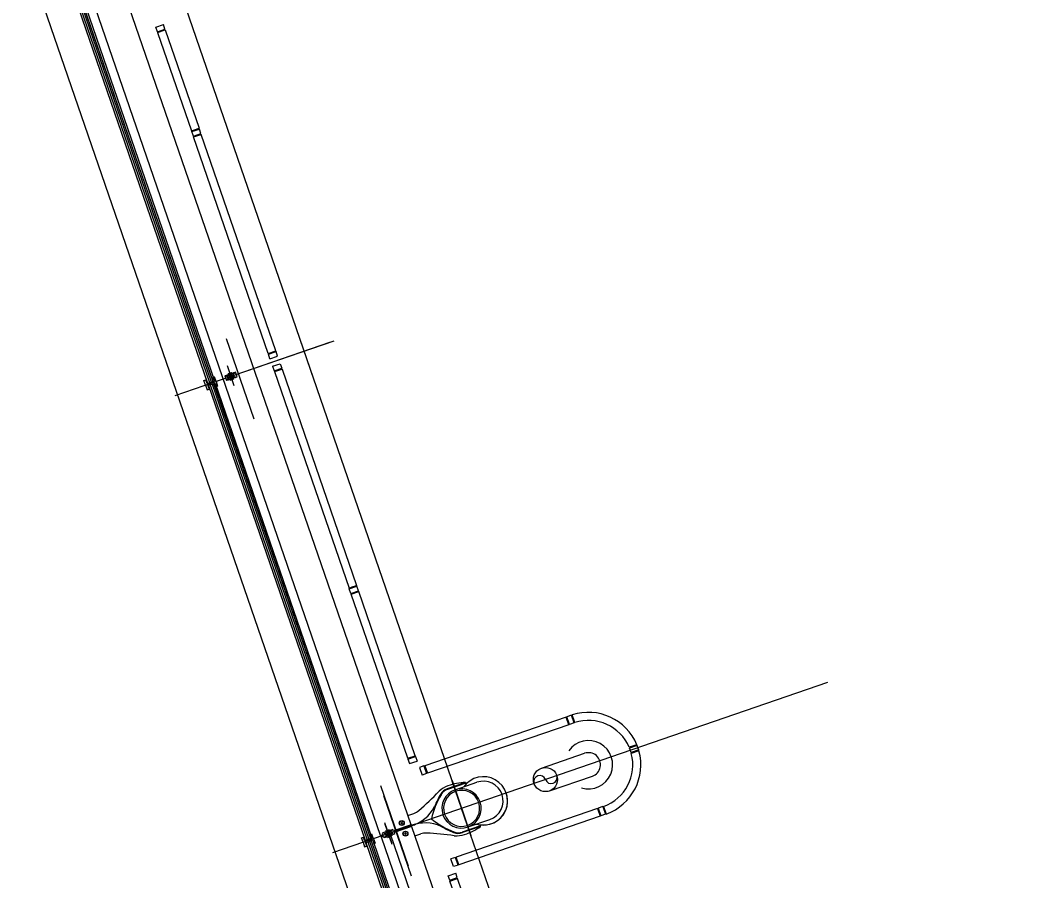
# Model space of a CAD drawing. Extents: x 809434 to 809707, y 818708 to 819364.
# Drawn here: x 809643.06 to 809649.26, y 818751.35 to 818756.69 of the extents above; entities that cross this region are included whole.
import ezdxf

# ---------------------------------------------------------------- set-up
doc = ezdxf.new("R2010")
doc.units = 0
for name, color, linetype in [('Level 2', 7, 'Continuous'), ('MAJ630__', 7, 'Continuous'), ('MAJ640__', 7, 'Continuous'), ('MAJ640__1', 7, 'Continuous'), ('MMH294_S', 7, 'Continuous')]:
    doc.layers.add(name, color=color, linetype=linetype)

msp = doc.modelspace()

# ---------------------------------------------------------------- linework, layer by layer
at = {"layer": 'Level 2'}
for p, q in [((809646.298, 818752.0492), (809646.5645, 818752.141)), ((809646.3469, 818751.9074), (809646.6133, 818751.9992))]:
    msp.add_line(p, q, dxfattribs=at)
msp.add_circle((809646.3224, 818751.9783), 0.075, dxfattribs=at)
for centre, radius, start, end in [((809646.5889, 818752.0701), 0.15, 253.4229, 144.5771), ((809646.5889, 818752.0701), 0.075, 288.99964, 109.00049), ((809645.9376, 818751.8458), 0.15, 253.4229, 144.5771), ((809646.287, 818751.9661), 0.0375, 19, 199), ((809646.3579, 818751.9905), 0.0375, 199, 19)]:
    msp.add_arc(centre, radius, start, end, dxfattribs=at)
at = {"layer": 'MAJ630__'}
for p, q in [((809645.4888, 818751.6966), (809643.5386, 818757.3602)), ((809643.2558, 818757.2602), (809644.2276, 818754.4378)), ((809643.2983, 818757.2748), (809644.2701, 818754.4524)), ((809643.0642, 818757.2021), (809646.971, 818745.8559)), ((809644.2046, 818754.4537), (809644.2169, 818754.4579)), ((809644.2144, 818754.4253), (809644.2046, 818754.4537)), ((809644.2144, 818754.4253), (809644.2799, 818754.4479)), ((809644.2144, 818754.4253), (809644.2799, 818754.4479)), ((809644.2144, 818754.4253), (809644.2241, 818754.397)), ((809644.2242, 818754.4366), (809644.2169, 818754.4579)), ((809644.2242, 818754.4366), (809644.2701, 818754.4524)), ((809644.2291, 818754.4225), (809644.275, 818754.4383)), ((809644.2628, 818754.4737), (809644.2701, 818754.4762)), ((809644.2701, 818754.4524), (809644.2628, 818754.4737)), ((809644.2799, 818754.4479), (809644.2701, 818754.4762)), ((809644.275, 818754.4383), (809645.2468, 818751.6159)), ((809644.275, 818754.4383), (809644.2823, 818754.417)), ((809644.2799, 818754.4479), (809644.2897, 818754.4195)), ((809644.2241, 818754.397), (809644.2364, 818754.4012)), ((809644.2291, 818754.4225), (809644.2364, 818754.4012)), ((809644.2325, 818754.4236), (809645.2042, 818751.6016)), ((809644.2823, 818754.417), (809644.2897, 818754.4195)), ((809645.7627, 818751.9146), (809645.8979, 818751.9612)), ((809645.8421, 818751.6839), (809645.9773, 818751.7305)), ((809645.2395, 818751.6372), (809645.2468, 818751.6397)), ((809645.2468, 818751.6159), (809645.2395, 818751.6372)), ((809645.2566, 818751.6113), (809645.2468, 818751.6397)), ((809645.492, 818751.6871), (809647.4422, 818746.0234)), ((809645.1813, 818751.6171), (809645.1936, 818751.6214)), ((809645.1911, 818751.5888), (809645.1813, 818751.6171)), ((809645.1911, 818751.5888), (809645.2566, 818751.6113)), ((809645.1911, 818751.5888), (809645.2566, 818751.6113)), ((809645.1911, 818751.5888), (809645.2009, 818751.5604)), ((809645.2009, 818751.6001), (809645.1936, 818751.6214)), ((809645.2009, 818751.6001), (809645.2468, 818751.6159)), ((809645.2058, 818751.5859), (809645.2517, 818751.6017)), ((809645.2058, 818751.5859), (809645.2131, 818751.5646)), ((809645.2092, 818751.5871), (809646.181, 818748.7647)), ((809645.2517, 818751.6017), (809646.2235, 818748.7793)), ((809645.2517, 818751.6017), (809645.259, 818751.5804)), ((809645.2566, 818751.6113), (809645.2664, 818751.583)), ((809645.259, 818751.5804), (809645.2664, 818751.583)), ((809645.2009, 818751.5604), (809645.2131, 818751.5646))]:
    msp.add_line(p, q, dxfattribs=at)
for points in [[(809645.8266, 818751.96), (809645.828, 818751.956), (809645.7152, 818751.9172)], [(809645.4684, 818751.7556), (809645.5052, 818751.7683)], [(809645.5124, 818751.628), (809645.5492, 818751.6407)], [(809645.9205, 818751.6875), (809645.9191, 818751.6915), (809645.8063, 818751.6527)]]:
    msp.add_lwpolyline(points, dxfattribs=at)
for centre, radius, start, end in [((809645.8377, 818751.6209), 0.3393, 91.86071, 110.70605), ((809645.9376, 818751.8458), 0.122, 19, 109), ((809644.6742, 818752.8118), 1.3402, 310.07845, 317.42579), ((809646.1619, 818751.6021), 0.5628, 149.96236, 166.36786), ((809645.6758, 818751.8916), 0.02, 130.39607, 137.42579), ((809645.7746, 818751.7756), 0.1724, 109.2751, 130.39607), ((809645.7396, 818751.8463), 0.075, 109, 149.96236), ((809645.8024, 818751.7993), 0.122, 19, 199), ((809645.8024, 818751.7993), 0.112, 19, 199), ((809645.9376, 818751.8458), 0.15, 253.4229, 19), ((809645.9376, 818751.8458), 0.122, 289, 19), ((809645.8024, 818751.7993), 0.122, 199, 19), ((809645.8024, 818751.7993), 0.112, 199, 19), ((809645.4727, 818751.8629), 0.1, 289, 310.07845), ((809645.9643, 818752.176), 0.5628, 231.63214, 248.03764), ((809645.5817, 818751.5461), 0.1, 87.92155, 109), ((809645.5368, 818750.3067), 1.3402, 80.57421, 87.92155), ((809645.7819, 818751.7236), 0.075, 248.03764, 289), ((809645.7659, 818751.8008), 0.1724, 267.60393, 288.72489), ((809645.7204, 818751.9615), 0.3393, 287.29394, 306.13928), ((809645.7595, 818751.6486), 0.02, 260.57421, 267.60393)]:
    msp.add_arc(centre, radius, start, end, dxfattribs=at)
at = {"layer": 'MAJ640__'}
for p, q in [((809645.2997, 818751.6314), (809643.3495, 818757.2951)), ((809643.2673, 818757.2641), (809644.2391, 818754.4418)), ((809643.2787, 818757.2681), (809644.2505, 818754.4457)), ((809643.2881, 818757.2713), (809644.2599, 818754.4489)), ((809643.2888, 818757.2716), (809644.2607, 818754.4492)), ((809644.3446, 818754.4873), (809644.3886, 818754.5025)), ((809644.3844, 818754.4931), (809644.3536, 818754.4825)), ((809644.3762, 818754.5024), (809644.3544, 818754.495)), ((809644.355, 818754.4962), (809644.3544, 818754.495)), ((809644.3544, 818754.495), (809644.3554, 818754.4921)), ((809644.355, 818754.4962), (809644.3749, 818754.5031)), ((809644.3772, 818754.4996), (809644.3554, 818754.4921)), ((809644.3578, 818754.4929), (809644.3575, 818754.4923)), ((809644.3576, 818754.4918), (809644.3575, 818754.4923)), ((809644.3748, 818754.4988), (809644.3754, 818754.4985)), ((809644.3749, 818754.5031), (809644.3762, 818754.5024)), ((809644.3756, 818754.498), (809644.3754, 818754.4985)), ((809644.3762, 818754.5024), (809644.3772, 818754.4996)), ((809644.3921, 818754.4958), (809644.3845, 818754.4932)), ((809644.4001, 818754.5051), (809644.3897, 818754.5015)), ((809644.4099, 818754.4768), (809644.4001, 818754.5051)), ((809644.244, 818754.4276), (809645.2159, 818751.6052)), ((809644.2554, 818754.4315), (809645.2272, 818751.6091)), ((809644.2648, 818754.4348), (809645.2367, 818751.6124)), ((809644.2656, 818754.435), (809645.2374, 818751.6126)), ((809644.3443, 818754.4859), (809644.3339, 818754.4823)), ((809644.3339, 818754.4823), (809644.3437, 818754.454)), ((809644.3541, 818754.4576), (809644.3437, 818754.454)), ((809644.346, 818754.4799), (809644.3536, 818754.4825)), ((809644.3901, 818754.4766), (809644.3593, 818754.466)), ((809644.3666, 818754.4595), (809644.3884, 818754.467)), ((809644.3666, 818754.4595), (809644.3676, 818754.4567)), ((809644.3676, 818754.4567), (809644.3894, 818754.4642)), ((809644.3689, 818754.456), (809644.3676, 818754.4567)), ((809644.3685, 818754.4602), (809644.3682, 818754.4611)), ((809644.3887, 818754.4629), (809644.3689, 818754.456)), ((809644.3865, 818754.4663), (809644.3862, 818754.4673)), ((809644.3884, 818754.467), (809644.3894, 818754.4642)), ((809644.3887, 818754.4629), (809644.3894, 818754.4642)), ((809644.3902, 818754.4766), (809644.3978, 818754.4792)), ((809644.3995, 818754.4732), (809644.4099, 818754.4768)), ((809645.4888, 818751.6966), (809645.38, 818751.6591)), ((809645.2997, 818751.6314), (809645.3139, 818751.6363)), ((809645.321, 818751.6494), (809645.3106, 818751.6458)), ((809645.3106, 818751.6458), (809645.3139, 818751.6363)), ((809645.3213, 818751.6508), (809645.3653, 818751.6659)), ((809645.3227, 818751.6433), (809645.3303, 818751.6459)), ((809645.3611, 818751.6565), (809645.3303, 818751.6459)), ((809645.3529, 818751.6659), (809645.3311, 818751.6584)), ((809645.3318, 818751.6597), (809645.3311, 818751.6584)), ((809645.3311, 818751.6584), (809645.3321, 818751.6556)), ((809645.3318, 818751.6597), (809645.3516, 818751.6665)), ((809645.3319, 818751.6201), (809645.3759, 818751.6352)), ((809645.3539, 818751.6631), (809645.3321, 818751.6556)), ((809645.3345, 818751.6564), (809645.3342, 818751.6557)), ((809645.3343, 818751.6553), (809645.3342, 818751.6557)), ((809645.3668, 818751.64), (809645.336, 818751.6294)), ((809645.3515, 818751.6622), (809645.3521, 818751.6619)), ((809645.3516, 818751.6665), (809645.3529, 818751.6659)), ((809645.3523, 818751.6615), (809645.3521, 818751.6619)), ((809645.3529, 818751.6659), (809645.3539, 818751.6631)), ((809645.3688, 818751.6592), (809645.3612, 818751.6566)), ((809645.3768, 818751.6686), (809645.3664, 818751.665)), ((809645.3745, 818751.6427), (809645.3669, 818751.6401)), ((809645.3866, 818751.6402), (809645.3762, 818751.6366)), ((809645.38, 818751.6591), (809645.3768, 818751.6686)), ((809645.492, 818751.6871), (809645.3833, 818751.6497)), ((809645.3833, 818751.6497), (809645.3866, 818751.6402)), ((809645.2207, 818751.591), (809646.1926, 818748.7687)), ((809645.2321, 818751.5949), (809646.2039, 818748.7726)), ((809645.2415, 818751.5982), (809646.2134, 818748.7758)), ((809645.2423, 818751.5984), (809646.2141, 818748.7761)), ((809645.3029, 818751.622), (809645.3171, 818751.6269)), ((809645.3029, 818751.622), (809647.2531, 818745.9583)), ((809645.3204, 818751.6174), (809645.3171, 818751.6269)), ((809645.3308, 818751.621), (809645.3204, 818751.6174)), ((809645.3284, 818751.6268), (809645.336, 818751.6294)), ((809645.3651, 818751.6304), (809645.3433, 818751.6229)), ((809645.3443, 818751.6201), (809645.3433, 818751.6229)), ((809645.3661, 818751.6276), (809645.3443, 818751.6201)), ((809645.3456, 818751.6195), (809645.3443, 818751.6201)), ((809645.3449, 818751.6245), (809645.3451, 818751.6241)), ((809645.3457, 818751.6238), (809645.3451, 818751.6241)), ((809645.3456, 818751.6195), (809645.3654, 818751.6263)), ((809645.3627, 818751.6296), (809645.363, 818751.6303)), ((809645.3629, 818751.6307), (809645.363, 818751.6303)), ((809645.3661, 818751.6276), (809645.3651, 818751.6304)), ((809645.3654, 818751.6263), (809645.3661, 818751.6276))]:
    msp.add_line(p, q, dxfattribs=at)
for points in [[(809644.3992, 818754.4718), (809644.3552, 818754.4566)], [(809645.8266, 818751.96), (809645.7138, 818751.9212)], [(809645.9205, 818751.6875), (809645.8077, 818751.6487)]]:
    msp.add_lwpolyline(points, dxfattribs=at)
for centre, radius in [((809644.3719, 818754.4796), 0.006), ((809645.4317, 818751.7086), 0.0155), ((809645.4317, 818751.7086), 0.0135), ((809645.4317, 818751.7086), 0.0042), ((809645.4545, 818751.6425), 0.0155), ((809645.4545, 818751.6425), 0.0135), ((809645.4545, 818751.6425), 0.0042)]:
    msp.add_circle(centre, radius, dxfattribs=at)
for centre, radius, start, end in [((809644.3719, 818754.4796), 0.0109, 101.1265, 116.87349), ((809644.3719, 818754.4796), 0.0095, 326.69488, 71.30512), ((809644.3719, 818754.4796), 0.0095, 145.18264, 252.81736), ((809644.3719, 818754.4796), 0.0109, 281.1265, 296.87349), ((809646.1619, 818751.6021), 0.567, 149.96236, 158.10407), ((809645.7396, 818751.8463), 0.0792, 109, 149.96236), ((809645.428, 818751.9139), 0.2307, 285.67731, 333.23123), ((809645.6172, 818751.821), 0.02, 326.67541, 338.10407), ((809645.578, 818751.4784), 0.2307, 64.76877, 112.32268), ((809645.578, 818751.4784), 0.2307, 105.67731, 112.32268), ((809645.428, 818751.9139), 0.2307, 285.67731, 292.32268), ((809645.3486, 818751.643), 0.0095, 145.18264, 199.00008), ((809645.3486, 818751.643), 0.0095, 198.99991, 252.81736), ((809645.3486, 818751.643), 0.006, 18.99986, 199.00013), ((809645.3486, 818751.643), 0.006, 198.99986, 19.00013), ((809645.3486, 818751.643), 0.0109, 101.1265, 116.87349), ((809645.3486, 818751.643), 0.0095, 18.99991, 71.30512), ((809645.3486, 818751.643), 0.0095, 326.69488, 19.00008), ((809645.6699, 818751.6681), 0.02, 59.89592, 71.32459), ((809645.9643, 818752.176), 0.567, 239.89592, 248.03764), ((809645.7819, 818751.7236), 0.0792, 248.03764, 289), ((809645.3486, 818751.643), 0.0109, 281.1265, 296.87349)]:
    msp.add_arc(centre, radius, start, end, dxfattribs=at)
for points, degree in [([(809644.3446, 818754.4873), (809644.3446, 818754.4873), (809644.3446, 818754.4873), (809644.3445, 818754.4873), (809644.3445, 818754.4872), (809644.3444, 818754.4872), (809644.3444, 818754.4871), (809644.3444, 818754.4871), (809644.3444, 818754.487), (809644.3444, 818754.487), (809644.3444, 818754.4869), (809644.3443, 818754.4869), (809644.3443, 818754.4868), (809644.3443, 818754.4867), (809644.3443, 818754.4867), (809644.3443, 818754.4866)], 3), ([(809644.3443, 818754.4866), (809644.3443, 818754.486), (809644.3443, 818754.4854), (809644.3444, 818754.4842), (809644.3445, 818754.4836), (809644.3447, 818754.4825), (809644.3448, 818754.482), (809644.345, 818754.4811), (809644.3451, 818754.4808), (809644.3452, 818754.4805)], 3), ([(809644.364, 818754.4848), (809644.3641, 818754.4849), (809644.3642, 818754.4851), (809644.3644, 818754.4855), (809644.3645, 818754.4857), (809644.3647, 818754.4859), (809644.3647, 818754.486), (809644.3648, 818754.486), (809644.3648, 818754.4861), (809644.3648, 818754.4861)], 3), ([(809644.3648, 818754.4861), (809644.3658, 818754.4876), (809644.3669, 818754.4893)], 2), ([(809644.3698, 818754.4903), (809644.3717, 818754.4896), (809644.3735, 818754.4891)], 2), ([(809644.3735, 818754.4891), (809644.3735, 818754.489), (809644.3735, 818754.489), (809644.3736, 818754.489), (809644.3737, 818754.489), (809644.3739, 818754.4889), (809644.3741, 818754.4888), (809644.3745, 818754.4887), (809644.3747, 818754.4886), (809644.3749, 818754.4886)], 3), ([(809644.3845, 818754.4932), (809644.3845, 818754.4931), (809644.3844, 818754.4931), (809644.3844, 818754.4931)], 2), ([(809644.3845, 818754.4932), (809644.3845, 818754.4931), (809644.3845, 818754.4931), (809644.3846, 818754.493), (809644.3846, 818754.4928), (809644.3849, 818754.4922), (809644.3851, 818754.4919), (809644.3857, 818754.4908), (809644.3862, 818754.4899), (809644.3873, 818754.4879), (809644.3878, 818754.4867), (809644.3886, 818754.4844), (809644.3889, 818754.4833), (809644.3894, 818754.481), (809644.3896, 818754.48), (809644.3898, 818754.4785), (809644.3899, 818754.4779), (809644.39, 818754.4772), (809644.3901, 818754.477), (809644.3902, 818754.4767), (809644.3902, 818754.4767), (809644.3902, 818754.4766)], 3), ([(809644.3893, 818754.5021), (809644.3892, 818754.5021), (809644.3892, 818754.5022), (809644.3891, 818754.5023), (809644.3891, 818754.5023), (809644.389, 818754.5023), (809644.389, 818754.5024), (809644.3889, 818754.5024), (809644.3889, 818754.5024), (809644.3889, 818754.5024), (809644.3888, 818754.5025), (809644.3888, 818754.5025), (809644.3887, 818754.5025), (809644.3886, 818754.5025), (809644.3886, 818754.5025), (809644.3886, 818754.5025)], 3), ([(809644.3924, 818754.4967), (809644.3923, 818754.497), (809644.3921, 818754.4974), (809644.3918, 818754.4982), (809644.3915, 818754.4987), (809644.391, 818754.4996), (809644.3907, 818754.5001), (809644.39, 818754.5011), (809644.3896, 818754.5016), (809644.3893, 818754.5021)], 3), ([(809644.3921, 818754.4958), (809644.3921, 818754.4958), (809644.3921, 818754.4958), (809644.3921, 818754.4958), (809644.3922, 818754.4958), (809644.3923, 818754.4958), (809644.3923, 818754.4959), (809644.3924, 818754.4959), (809644.3924, 818754.496), (809644.3925, 818754.4962), (809644.3925, 818754.4962), (809644.3925, 818754.4964), (809644.3925, 818754.4965), (809644.3925, 818754.4965)], 3), ([(809644.3924, 818754.4967), (809644.3924, 818754.4967), (809644.3924, 818754.4967), (809644.3924, 818754.4966), (809644.3925, 818754.4966), (809644.3925, 818754.4966), (809644.3925, 818754.4965), (809644.3925, 818754.4965)], 3), ([(809644.3452, 818754.4803), (809644.3452, 818754.4803), (809644.3452, 818754.4803), (809644.3452, 818754.4803), (809644.3452, 818754.4804), (809644.3452, 818754.4804), (809644.3452, 818754.4804), (809644.3452, 818754.4805)], 3), ([(809644.3452, 818754.4803), (809644.3452, 818754.4802), (809644.3452, 818754.4802), (809644.3453, 818754.4801), (809644.3453, 818754.48), (809644.3455, 818754.4799), (809644.3455, 818754.4799), (809644.3457, 818754.4799), (809644.3457, 818754.4799), (809644.3459, 818754.4799), (809644.3459, 818754.4799), (809644.346, 818754.4799), (809644.346, 818754.4799), (809644.346, 818754.4799)], 3), ([(809644.3517, 818754.4633), (809644.3517, 818754.4633), (809644.3517, 818754.4633), (809644.3516, 818754.4633), (809644.3516, 818754.4633), (809644.3515, 818754.4633), (809644.3515, 818754.4632), (809644.3514, 818754.4632), (809644.3514, 818754.4631), (809644.3513, 818754.463), (809644.3513, 818754.4629), (809644.3513, 818754.4627), (809644.3513, 818754.4627), (809644.3513, 818754.4626)], 3), ([(809644.3514, 818754.4624), (809644.3514, 818754.4624), (809644.3514, 818754.4624), (809644.3513, 818754.4625), (809644.3513, 818754.4625), (809644.3513, 818754.4625), (809644.3513, 818754.4626), (809644.3513, 818754.4626)], 3), ([(809644.3514, 818754.4624), (809644.3515, 818754.4621), (809644.3516, 818754.4617), (809644.352, 818754.4609), (809644.3523, 818754.4605), (809644.3528, 818754.4595), (809644.3531, 818754.459), (809644.3538, 818754.458), (809644.3541, 818754.4575), (809644.3545, 818754.457)], 3), ([(809644.3517, 818754.4633), (809644.3523, 818754.4636), (809644.353, 818754.4638), (809644.3546, 818754.4643), (809644.3555, 818754.4647), (809644.3571, 818754.4652), (809644.3577, 818754.4654), (809644.3586, 818754.4657), (809644.3589, 818754.4658), (809644.3593, 818754.466)], 3), ([(809644.3517, 818754.4633), (809644.3526, 818754.4636), (809644.3534, 818754.4639), (809644.3543, 818754.4642), (809644.3556, 818754.4647), (809644.3568, 818754.4651), (809644.3581, 818754.4656), (809644.3585, 818754.4657), (809644.3589, 818754.4658), (809644.3593, 818754.466)], 3), ([(809644.3593, 818754.466), (809644.3593, 818754.466), (809644.3593, 818754.466), (809644.3592, 818754.4661), (809644.3591, 818754.4663), (809644.3589, 818754.4669), (809644.3587, 818754.4672), (809644.3581, 818754.4683), (809644.3576, 818754.4692), (809644.3565, 818754.4713), (809644.356, 818754.4724), (809644.3552, 818754.4747), (809644.3549, 818754.4758), (809644.3543, 818754.4781), (809644.3542, 818754.4791), (809644.354, 818754.4806), (809644.3539, 818754.4812), (809644.3538, 818754.4819), (809644.3537, 818754.4821), (809644.3536, 818754.4824), (809644.3536, 818754.4825), (809644.3536, 818754.4825)], 3), ([(809644.3545, 818754.457), (809644.3546, 818754.457), (809644.3546, 818754.4569), (809644.3547, 818754.4569), (809644.3547, 818754.4568), (809644.3548, 818754.4568), (809644.3548, 818754.4568), (809644.3548, 818754.4567), (809644.3549, 818754.4567), (809644.3549, 818754.4567), (809644.355, 818754.4567), (809644.355, 818754.4566), (809644.3551, 818754.4566), (809644.3551, 818754.4566), (809644.3552, 818754.4566), (809644.3552, 818754.4566)], 3), ([(809644.3703, 818754.4701), (809644.3703, 818754.4701), (809644.3703, 818754.4701), (809644.3702, 818754.4701), (809644.3701, 818754.4701), (809644.3698, 818754.4702), (809644.3696, 818754.4703), (809644.3692, 818754.4704), (809644.369, 818754.4705), (809644.3688, 818754.4706)], 3), ([(809644.374, 818754.4688), (809644.372, 818754.4695), (809644.3703, 818754.4701)], 2), ([(809644.379, 818754.473), (809644.378, 818754.4715), (809644.3768, 818754.4698)], 2), ([(809644.3798, 818754.4743), (809644.3797, 818754.4742), (809644.3796, 818754.474), (809644.3794, 818754.4736), (809644.3793, 818754.4735), (809644.3791, 818754.4732), (809644.3791, 818754.4732), (809644.379, 818754.4731), (809644.379, 818754.4731), (809644.379, 818754.473)], 3), ([(809644.3901, 818754.4766), (809644.3901, 818754.4766), (809644.3902, 818754.4766), (809644.3902, 818754.4766)], 2), ([(809644.3901, 818754.4766), (809644.3901, 818754.4766), (809644.3902, 818754.4766), (809644.3902, 818754.4766)], 2), ([(809644.3986, 818754.4789), (809644.3986, 818754.4789), (809644.3985, 818754.4789), (809644.3985, 818754.479), (809644.3984, 818754.4791), (809644.3983, 818754.4792), (809644.3983, 818754.4792), (809644.3981, 818754.4792), (809644.3981, 818754.4793), (809644.3979, 818754.4793), (809644.3979, 818754.4792), (809644.3978, 818754.4792), (809644.3978, 818754.4792), (809644.3978, 818754.4792)], 3), ([(809644.3986, 818754.4789), (809644.3986, 818754.4788), (809644.3986, 818754.4788), (809644.3986, 818754.4788), (809644.3986, 818754.4788), (809644.3986, 818754.4787), (809644.3986, 818754.4787), (809644.3986, 818754.4787)], 3), ([(809644.3995, 818754.4725), (809644.3995, 818754.4731), (809644.3994, 818754.4737), (809644.3994, 818754.4749), (809644.3993, 818754.4755), (809644.3991, 818754.4766), (809644.399, 818754.4771), (809644.3988, 818754.478), (809644.3987, 818754.4783), (809644.3986, 818754.4787)], 3), ([(809644.3992, 818754.4718), (809644.3992, 818754.4718), (809644.3992, 818754.4718), (809644.3993, 818754.4719), (809644.3993, 818754.4719), (809644.3993, 818754.472), (809644.3994, 818754.472), (809644.3994, 818754.4721), (809644.3994, 818754.4721), (809644.3994, 818754.4722), (809644.3994, 818754.4722), (809644.3994, 818754.4723), (809644.3994, 818754.4723), (809644.3995, 818754.4724), (809644.3995, 818754.4725), (809644.3995, 818754.4725)], 3), ([(809645.3213, 818751.6508), (809645.3213, 818751.6508), (809645.3213, 818751.6508), (809645.3212, 818751.6507), (809645.3212, 818751.6507), (809645.3211, 818751.6506), (809645.3211, 818751.6506), (809645.3211, 818751.6505), (809645.3211, 818751.6505), (809645.3211, 818751.6504), (809645.3211, 818751.6504), (809645.321, 818751.6503), (809645.321, 818751.6503), (809645.321, 818751.6502), (809645.321, 818751.6501), (809645.321, 818751.6501)], 3), ([(809645.321, 818751.6501), (809645.321, 818751.6495), (809645.3211, 818751.6488), (809645.3211, 818751.6477), (809645.3212, 818751.6471), (809645.3214, 818751.646), (809645.3215, 818751.6454), (809645.3217, 818751.6446), (809645.3218, 818751.6442), (809645.3219, 818751.6439)], 3), ([(809645.3219, 818751.6437), (809645.3219, 818751.6437), (809645.3219, 818751.6437), (809645.3219, 818751.6438), (809645.3219, 818751.6438), (809645.3219, 818751.6438), (809645.3219, 818751.6439), (809645.3219, 818751.6439)], 3), ([(809645.3219, 818751.6437), (809645.3219, 818751.6437), (809645.3219, 818751.6436), (809645.322, 818751.6436), (809645.322, 818751.6435), (809645.3222, 818751.6434), (809645.3222, 818751.6434), (809645.3224, 818751.6433), (809645.3224, 818751.6433), (809645.3226, 818751.6433), (809645.3226, 818751.6433), (809645.3227, 818751.6433), (809645.3227, 818751.6433), (809645.3227, 818751.6433)], 3), ([(809645.3322, 818751.6373), (809645.3318, 818751.6384), (809645.3315, 818751.6394), (809645.3311, 818751.6415), (809645.3309, 818751.6426), (809645.3307, 818751.6441), (809645.3306, 818751.6446), (809645.3305, 818751.6453), (809645.3304, 818751.6456), (809645.3303, 818751.6458), (809645.3303, 818751.6459), (809645.3303, 818751.6459)], 3), ([(809645.3322, 818751.6373), (809645.3325, 818751.6363), (809645.3329, 818751.6353), (809645.3339, 818751.6334), (809645.3344, 818751.6324), (809645.3351, 818751.6311), (809645.3354, 818751.6306), (809645.3357, 818751.63), (809645.3359, 818751.6298), (809645.3359, 818751.6295), (809645.336, 818751.6295), (809645.336, 818751.6294)], 3), ([(809645.3407, 818751.6482), (809645.3408, 818751.6484), (809645.3409, 818751.6486), (809645.3411, 818751.6489), (809645.3412, 818751.6491), (809645.3414, 818751.6493), (809645.3414, 818751.6494), (809645.3415, 818751.6495), (809645.3415, 818751.6495), (809645.3415, 818751.6495)], 3), ([(809645.3415, 818751.6495), (809645.3425, 818751.651), (809645.3436, 818751.6528)], 2), ([(809645.3456, 818751.634), (809645.3457, 818751.6339), (809645.3459, 818751.6339), (809645.3464, 818751.6337), (809645.3466, 818751.6337), (809645.3468, 818751.6336), (809645.3469, 818751.6335), (809645.347, 818751.6335), (809645.347, 818751.6335), (809645.347, 818751.6335)], 3), ([(809645.3465, 818751.6537), (809645.3484, 818751.6531), (809645.3502, 818751.6525)], 2), ([(809645.3502, 818751.6525), (809645.3502, 818751.6525), (809645.3502, 818751.6525), (809645.3503, 818751.6525), (809645.3504, 818751.6524), (809645.3506, 818751.6523), (809645.3508, 818751.6523), (809645.3512, 818751.6521), (809645.3515, 818751.6521), (809645.3516, 818751.652)], 3), ([(809645.3535, 818751.6332), (809645.3547, 818751.635), (809645.3557, 818751.6365)], 2), ([(809645.3557, 818751.6365), (809645.3557, 818751.6365), (809645.3557, 818751.6365), (809645.3558, 818751.6366), (809645.3558, 818751.6367), (809645.356, 818751.6369), (809645.3561, 818751.6371), (809645.3563, 818751.6374), (809645.3564, 818751.6376), (809645.3565, 818751.6378)], 3), ([(809645.3612, 818751.6566), (809645.3612, 818751.6566), (809645.3611, 818751.6566), (809645.3611, 818751.6565)], 2), ([(809645.3612, 818751.6566), (809645.3612, 818751.6566), (809645.3612, 818751.6566), (809645.3613, 818751.6564), (809645.3613, 818751.6562), (809645.3616, 818751.6557), (809645.3618, 818751.6553), (809645.3624, 818751.6542), (809645.3629, 818751.6534), (809645.364, 818751.6513), (809645.3645, 818751.6502), (809645.3649, 818751.6489), (809645.365, 818751.6488), (809645.365, 818751.6487)], 3), ([(809645.3669, 818751.6401), (809645.3669, 818751.6401), (809645.3669, 818751.6401), (809645.3668, 818751.6402), (809645.3668, 818751.6404), (809645.3667, 818751.641), (809645.3666, 818751.6414), (809645.3664, 818751.6426), (809645.3663, 818751.6437), (809645.3658, 818751.6459), (809645.3655, 818751.6471), (809645.3651, 818751.6484), (809645.3651, 818751.6485), (809645.365, 818751.6487)], 3), ([(809645.366, 818751.6655), (809645.3659, 818751.6656), (809645.3659, 818751.6656), (809645.3658, 818751.6657), (809645.3658, 818751.6657), (809645.3657, 818751.6658), (809645.3657, 818751.6658), (809645.3656, 818751.6658), (809645.3656, 818751.6659), (809645.3656, 818751.6659), (809645.3655, 818751.6659), (809645.3655, 818751.6659), (809645.3654, 818751.6659), (809645.3654, 818751.6659), (809645.3653, 818751.6659), (809645.3653, 818751.6659)], 3), ([(809645.3691, 818751.6602), (809645.369, 818751.6605), (809645.3688, 818751.6608), (809645.3685, 818751.6616), (809645.3682, 818751.6621), (809645.3677, 818751.6631), (809645.3674, 818751.6636), (809645.3667, 818751.6646), (809645.3664, 818751.6651), (809645.366, 818751.6655)], 3), ([(809645.3669, 818751.6401), (809645.3669, 818751.64), (809645.3668, 818751.64), (809645.3668, 818751.64)], 2), ([(809645.3688, 818751.6592), (809645.3688, 818751.6592), (809645.3688, 818751.6592), (809645.3688, 818751.6592), (809645.3689, 818751.6592), (809645.369, 818751.6593), (809645.369, 818751.6593), (809645.3691, 818751.6594), (809645.3691, 818751.6595), (809645.3692, 818751.6596), (809645.3692, 818751.6597), (809645.3692, 818751.6598), (809645.3692, 818751.6599), (809645.3692, 818751.66)], 3), ([(809645.3691, 818751.6602), (809645.3691, 818751.6602), (809645.3691, 818751.6601), (809645.3691, 818751.6601), (809645.3692, 818751.66), (809645.3692, 818751.66), (809645.3692, 818751.66), (809645.3692, 818751.66)], 3), ([(809645.3745, 818751.6427), (809645.3745, 818751.6427), (809645.3745, 818751.6427), (809645.3745, 818751.6427), (809645.3746, 818751.6427), (809645.3747, 818751.6427), (809645.3747, 818751.6427), (809645.3748, 818751.6427), (809645.3749, 818751.6427), (809645.375, 818751.6426), (809645.3751, 818751.6426), (809645.3752, 818751.6424), (809645.3752, 818751.6424), (809645.3753, 818751.6423)], 3), ([(809645.3753, 818751.6421), (809645.3753, 818751.6421), (809645.3753, 818751.6421), (809645.3753, 818751.6422), (809645.3753, 818751.6422), (809645.3753, 818751.6423), (809645.3753, 818751.6423), (809645.3753, 818751.6423)], 3), ([(809645.3753, 818751.6421), (809645.3754, 818751.6418), (809645.3755, 818751.6414), (809645.3757, 818751.6406), (809645.3758, 818751.64), (809645.376, 818751.6389), (809645.3761, 818751.6383), (809645.3761, 818751.6372), (809645.3762, 818751.6366), (809645.3762, 818751.6359)], 3), ([(809645.3762, 818751.6359), (809645.3762, 818751.6359), (809645.3762, 818751.6358), (809645.3761, 818751.6357), (809645.3761, 818751.6357), (809645.3761, 818751.6356), (809645.3761, 818751.6356), (809645.3761, 818751.6355), (809645.3761, 818751.6355), (809645.3761, 818751.6354), (809645.376, 818751.6354), (809645.376, 818751.6353), (809645.376, 818751.6353), (809645.3759, 818751.6352), (809645.3759, 818751.6352), (809645.3759, 818751.6352)], 3), ([(809645.328, 818751.626), (809645.328, 818751.6261), (809645.328, 818751.6261), (809645.328, 818751.6262), (809645.328, 818751.6263), (809645.328, 818751.6264), (809645.328, 818751.6265), (809645.3281, 818751.6266), (809645.3282, 818751.6267), (809645.3283, 818751.6267), (809645.3283, 818751.6268), (809645.3284, 818751.6268), (809645.3284, 818751.6268), (809645.3284, 818751.6268)], 3), ([(809645.328, 818751.626), (809645.328, 818751.626), (809645.328, 818751.626), (809645.328, 818751.626), (809645.328, 818751.6259), (809645.3281, 818751.6259), (809645.3281, 818751.6259), (809645.3281, 818751.6258)], 3), ([(809645.3312, 818751.6205), (809645.3308, 818751.6209), (809645.3305, 818751.6214), (809645.3298, 818751.6224), (809645.3295, 818751.6229), (809645.329, 818751.6239), (809645.3287, 818751.6244), (809645.3283, 818751.6252), (809645.3282, 818751.6255), (809645.3281, 818751.6258)], 3), ([(809645.3319, 818751.6201), (809645.3319, 818751.6201), (809645.3318, 818751.6201), (809645.3318, 818751.6201), (809645.3317, 818751.6201), (809645.3316, 818751.6201), (809645.3316, 818751.6201), (809645.3315, 818751.6202), (809645.3315, 818751.6202), (809645.3315, 818751.6202), (809645.3314, 818751.6202), (809645.3314, 818751.6203), (809645.3313, 818751.6203), (809645.3313, 818751.6204), (809645.3312, 818751.6204), (809645.3312, 818751.6205)], 3), ([(809645.347, 818751.6335), (809645.3488, 818751.6329), (809645.3507, 818751.6323)], 2)]:
    msp.add_open_spline(points, degree=degree, dxfattribs=at)
at = {"layer": 'MAJ640__1'}
for p, q in [((809643.849, 818757.4724), (809645.8024, 818751.7993)), ((809644.8878, 818754.4555), (809644.7777, 818754.7751)), ((809644.9827, 818754.6899), (809644.0245, 818754.3599)), ((809644.516, 818754.2145), (809644.3443, 818754.7131)), ((809644.3482, 818754.5482), (809644.391, 818754.424)), ((809644.2276, 818754.4378), (809644.2325, 818754.4236)), ((809648.0712, 818752.5805), (809645.0012, 818751.5234)), ((809648.0712, 818752.5805), (809645.0012, 818751.5234)), ((809648.0712, 818752.5805), (809645.0012, 818751.5234)), ((809648.0712, 818752.5805), (809645.0012, 818751.5234)), ((809645.7429, 818751.9722), (809645.8602, 818751.6313)), ((809645.8619, 818751.6263), (809645.7446, 818751.9672)), ((809645.299, 818751.9406), (809645.4707, 818751.442)), ((809645.4927, 818751.3779), (809645.3211, 818751.8765)), ((809647.7558, 818746.1261), (809645.8024, 818751.7993)), ((809645.325, 818751.7117), (809645.3677, 818751.5874)), ((809645.3722, 818751.5743), (809645.3295, 818751.6986)), ((809645.3597, 818751.6415), (809649.2649, 818740.3)), ((809645.2043, 818751.6012), (809645.2092, 818751.5871)), ((809645.2092, 818751.5871), (809645.2043, 818751.6012))]:
    msp.add_line(p, q, dxfattribs=at)
msp.add_lwpolyline([(809645.0099, 818754.6992), (809644.2522, 818754.4383)], dxfattribs=at)
for centre in [(809644.23, 818754.4307), (809645.2067, 818751.5941), (809645.2067, 818751.5941)]:
    msp.add_circle(centre, 0.003, dxfattribs=at)
at = {"layer": 'MMH294_S'}
for p, q in [((809643.9062, 818756.646), (809643.9535, 818756.6622)), ((809643.9632, 818756.6339), (809643.9535, 818756.6622)), ((809643.916, 818756.6176), (809643.9062, 818756.646)), ((809643.916, 818756.6176), (809643.9632, 818756.6339)), ((809643.9176, 818756.6129), (809643.9649, 818756.6292)), ((809643.9176, 818756.6129), (809644.1276, 818756.003)), ((809643.9195, 818756.6135), (809643.9178, 818756.6183)), ((809643.963, 818756.6285), (809643.9613, 818756.6332)), ((809643.9649, 818756.6292), (809644.1749, 818756.0193)), ((809644.1276, 818756.003), (809644.1472, 818756.0098)), ((809644.1292, 818755.9983), (809644.1765, 818756.0146)), ((809644.139, 818755.9699), (809644.1292, 818755.9983)), ((809644.1311, 818755.9989), (809644.1295, 818756.0037)), ((809644.139, 818755.9699), (809644.1862, 818755.9862)), ((809644.1406, 818755.9652), (809644.1879, 818755.9815)), ((809644.1472, 818756.0098), (809644.1749, 818756.0193)), ((809644.1746, 818756.0139), (809644.173, 818756.0186)), ((809644.1862, 818755.9862), (809644.1765, 818756.0146)), ((809644.186, 818755.9808), (809644.1844, 818755.9855)), ((809644.6502, 818754.6388), (809644.1879, 818755.9815)), ((809644.6029, 818754.6226), (809644.1406, 818755.9652)), ((809644.1425, 818755.9658), (809644.1409, 818755.9706)), ((809644.6029, 818754.6226), (809644.6502, 818754.6388)), ((809644.6045, 818754.6178), (809644.6518, 818754.6341)), ((809644.6143, 818754.5895), (809644.6045, 818754.6178)), ((809644.6064, 818754.6185), (809644.6048, 818754.6232)), ((809644.6499, 818754.6335), (809644.6483, 818754.6382)), ((809644.6616, 818754.6057), (809644.6518, 818754.6341)), ((809644.6143, 818754.5895), (809644.6616, 818754.6057)), ((809644.6306, 818754.5422), (809644.6779, 818754.5585)), ((809644.6779, 818754.5585), (809644.6876, 818754.5301)), ((809644.6306, 818754.5422), (809644.6403, 818754.5138)), ((809644.6403, 818754.5138), (809644.6876, 818754.5301)), ((809644.642, 818754.5091), (809644.6892, 818754.5254)), ((809644.642, 818754.5091), (809645.1043, 818753.1665)), ((809644.6422, 818754.5145), (809644.6439, 818754.5097)), ((809644.6857, 818754.5294), (809644.6874, 818754.5247)), ((809644.6892, 818754.5254), (809645.1516, 818753.1827)), ((809645.1043, 818753.1665), (809645.1239, 818753.1732)), ((809645.1059, 818753.1617), (809645.1532, 818753.178)), ((809645.1157, 818753.1334), (809645.1059, 818753.1617)), ((809645.1078, 818753.1624), (809645.1062, 818753.1671)), ((809645.1157, 818753.1334), (809645.1629, 818753.1496)), ((809645.1173, 818753.1286), (809645.1646, 818753.1449)), ((809645.4681, 818752.1099), (809645.1173, 818753.1286)), ((809645.1192, 818753.1293), (809645.1176, 818753.134)), ((809645.1239, 818753.1732), (809645.1516, 818753.1827)), ((809645.1513, 818753.1774), (809645.1497, 818753.1821)), ((809645.1629, 818753.1496), (809645.1532, 818753.178)), ((809645.1627, 818753.1443), (809645.1611, 818753.149)), ((809645.5154, 818752.1261), (809645.1646, 818753.1449)), ((809646.5041, 818752.3317), (809646.4878, 818752.379)), ((809646.45, 818752.366), (809645.5737, 818752.0642)), ((809646.4663, 818752.3187), (809645.59, 818752.017)), ((809646.4663, 818752.3187), (809646.45, 818752.366)), ((809646.4554, 818752.3657), (809646.4506, 818752.3641)), ((809646.4831, 818752.3774), (809646.4547, 818752.3676)), ((809646.471, 818752.3203), (809646.4547, 818752.3676)), ((809646.4703, 818752.3222), (809646.4656, 818752.3206)), ((809646.4994, 818752.3301), (809646.471, 818752.3203)), ((809646.4994, 818752.3301), (809646.4831, 818752.3774)), ((809646.8891, 818752.1946), (809646.8417, 818752.1783)), ((809646.891, 818752.1899), (809646.8436, 818752.1737)), ((809646.9007, 818752.1616), (809646.8534, 818752.1453)), ((809646.9021, 818752.1568), (809646.8547, 818752.1405)), ((809645.4681, 818752.1099), (809645.5154, 818752.1261)), ((809645.4697, 818752.1051), (809645.517, 818752.1214)), ((809645.4697, 818752.1051), (809645.4795, 818752.0768)), ((809645.47, 818752.1105), (809645.4716, 818752.1058)), ((809645.4795, 818752.0768), (809645.5268, 818752.093)), ((809645.5135, 818752.1255), (809645.5151, 818752.1208)), ((809645.517, 818752.1214), (809645.5268, 818752.093)), ((809645.569, 818752.0626), (809645.5406, 818752.0528)), ((809645.5406, 818752.0528), (809645.5569, 818752.0056)), ((809645.5853, 818752.0153), (809645.5569, 818752.0056)), ((809645.569, 818752.0626), (809645.5853, 818752.0153)), ((809645.5744, 818752.0623), (809645.5696, 818752.0607)), ((809645.5737, 818752.0642), (809645.59, 818752.017)), ((809645.5893, 818752.0189), (809645.5846, 818752.0172)), ((809646.6453, 818751.7987), (809645.769, 818751.4969)), ((809646.6453, 818751.7987), (809646.6616, 818751.7514)), ((809646.6507, 818751.7984), (809646.646, 818751.7968)), ((809646.6784, 818751.8101), (809646.6501, 818751.8003)), ((809646.6501, 818751.8003), (809646.6663, 818751.753)), ((809646.6947, 818751.7628), (809646.6663, 818751.753)), ((809646.6784, 818751.8101), (809646.6947, 818751.7628)), ((809646.6831, 818751.8117), (809646.6994, 818751.7644)), ((809646.6616, 818751.7514), (809645.7853, 818751.4496)), ((809646.6657, 818751.7549), (809646.661, 818751.7533)), ((809645.7643, 818751.4953), (809645.7359, 818751.4855)), ((809645.7522, 818751.4383), (809645.7359, 818751.4855)), ((809645.7806, 818751.448), (809645.7522, 818751.4383)), ((809645.7806, 818751.448), (809645.7643, 818751.4953)), ((809645.7697, 818751.495), (809645.765, 818751.4934)), ((809645.7853, 818751.4496), (809645.769, 818751.4969)), ((809645.7847, 818751.4515), (809645.7799, 818751.4499)), ((809645.7188, 818751.3818), (809645.7661, 818751.3981)), ((809645.7758, 818751.3697), (809645.7661, 818751.3981)), ((809645.7286, 818751.3534), (809645.7188, 818751.3818)), ((809645.7286, 818751.3534), (809645.7758, 818751.3697)), ((809645.7302, 818751.3487), (809645.7775, 818751.365)), ((809646.081, 818750.3299), (809645.7302, 818751.3487)), ((809645.7321, 818751.3493), (809645.7305, 818751.3541)), ((809645.7756, 818751.3643), (809645.7739, 818751.369)), ((809646.1283, 818750.3462), (809645.7775, 818751.365))]:
    msp.add_line(p, q, dxfattribs=at)
for radius, start, end in [(0.325, 22.52811, 108.11849), (0.323, 108.11303, 109.00032), (0.277, 107.96572, 109.00032), (0.275, 23.17064, 107.9582), (0.323, 21.66174, 22.54999), (0.275, 290.0418, 14.82936), (0.325, 289.88151, 15.47188), (0.277, 22.10417, 23.14047), (0.275, 19, 22.12677), (0.275, 15.87323, 19), (0.277, 14.85953, 15.89583), (0.325, 19, 21.64535), (0.325, 16.35465, 19), (0.323, 15.45001, 16.33825), (0.277, 288.99968, 290.03427), (0.323, 288.99968, 289.88697)]:
    msp.add_arc((809646.5889, 818752.0701), radius, start, end, dxfattribs=at)

doc.saveas('drawing.dxf')
